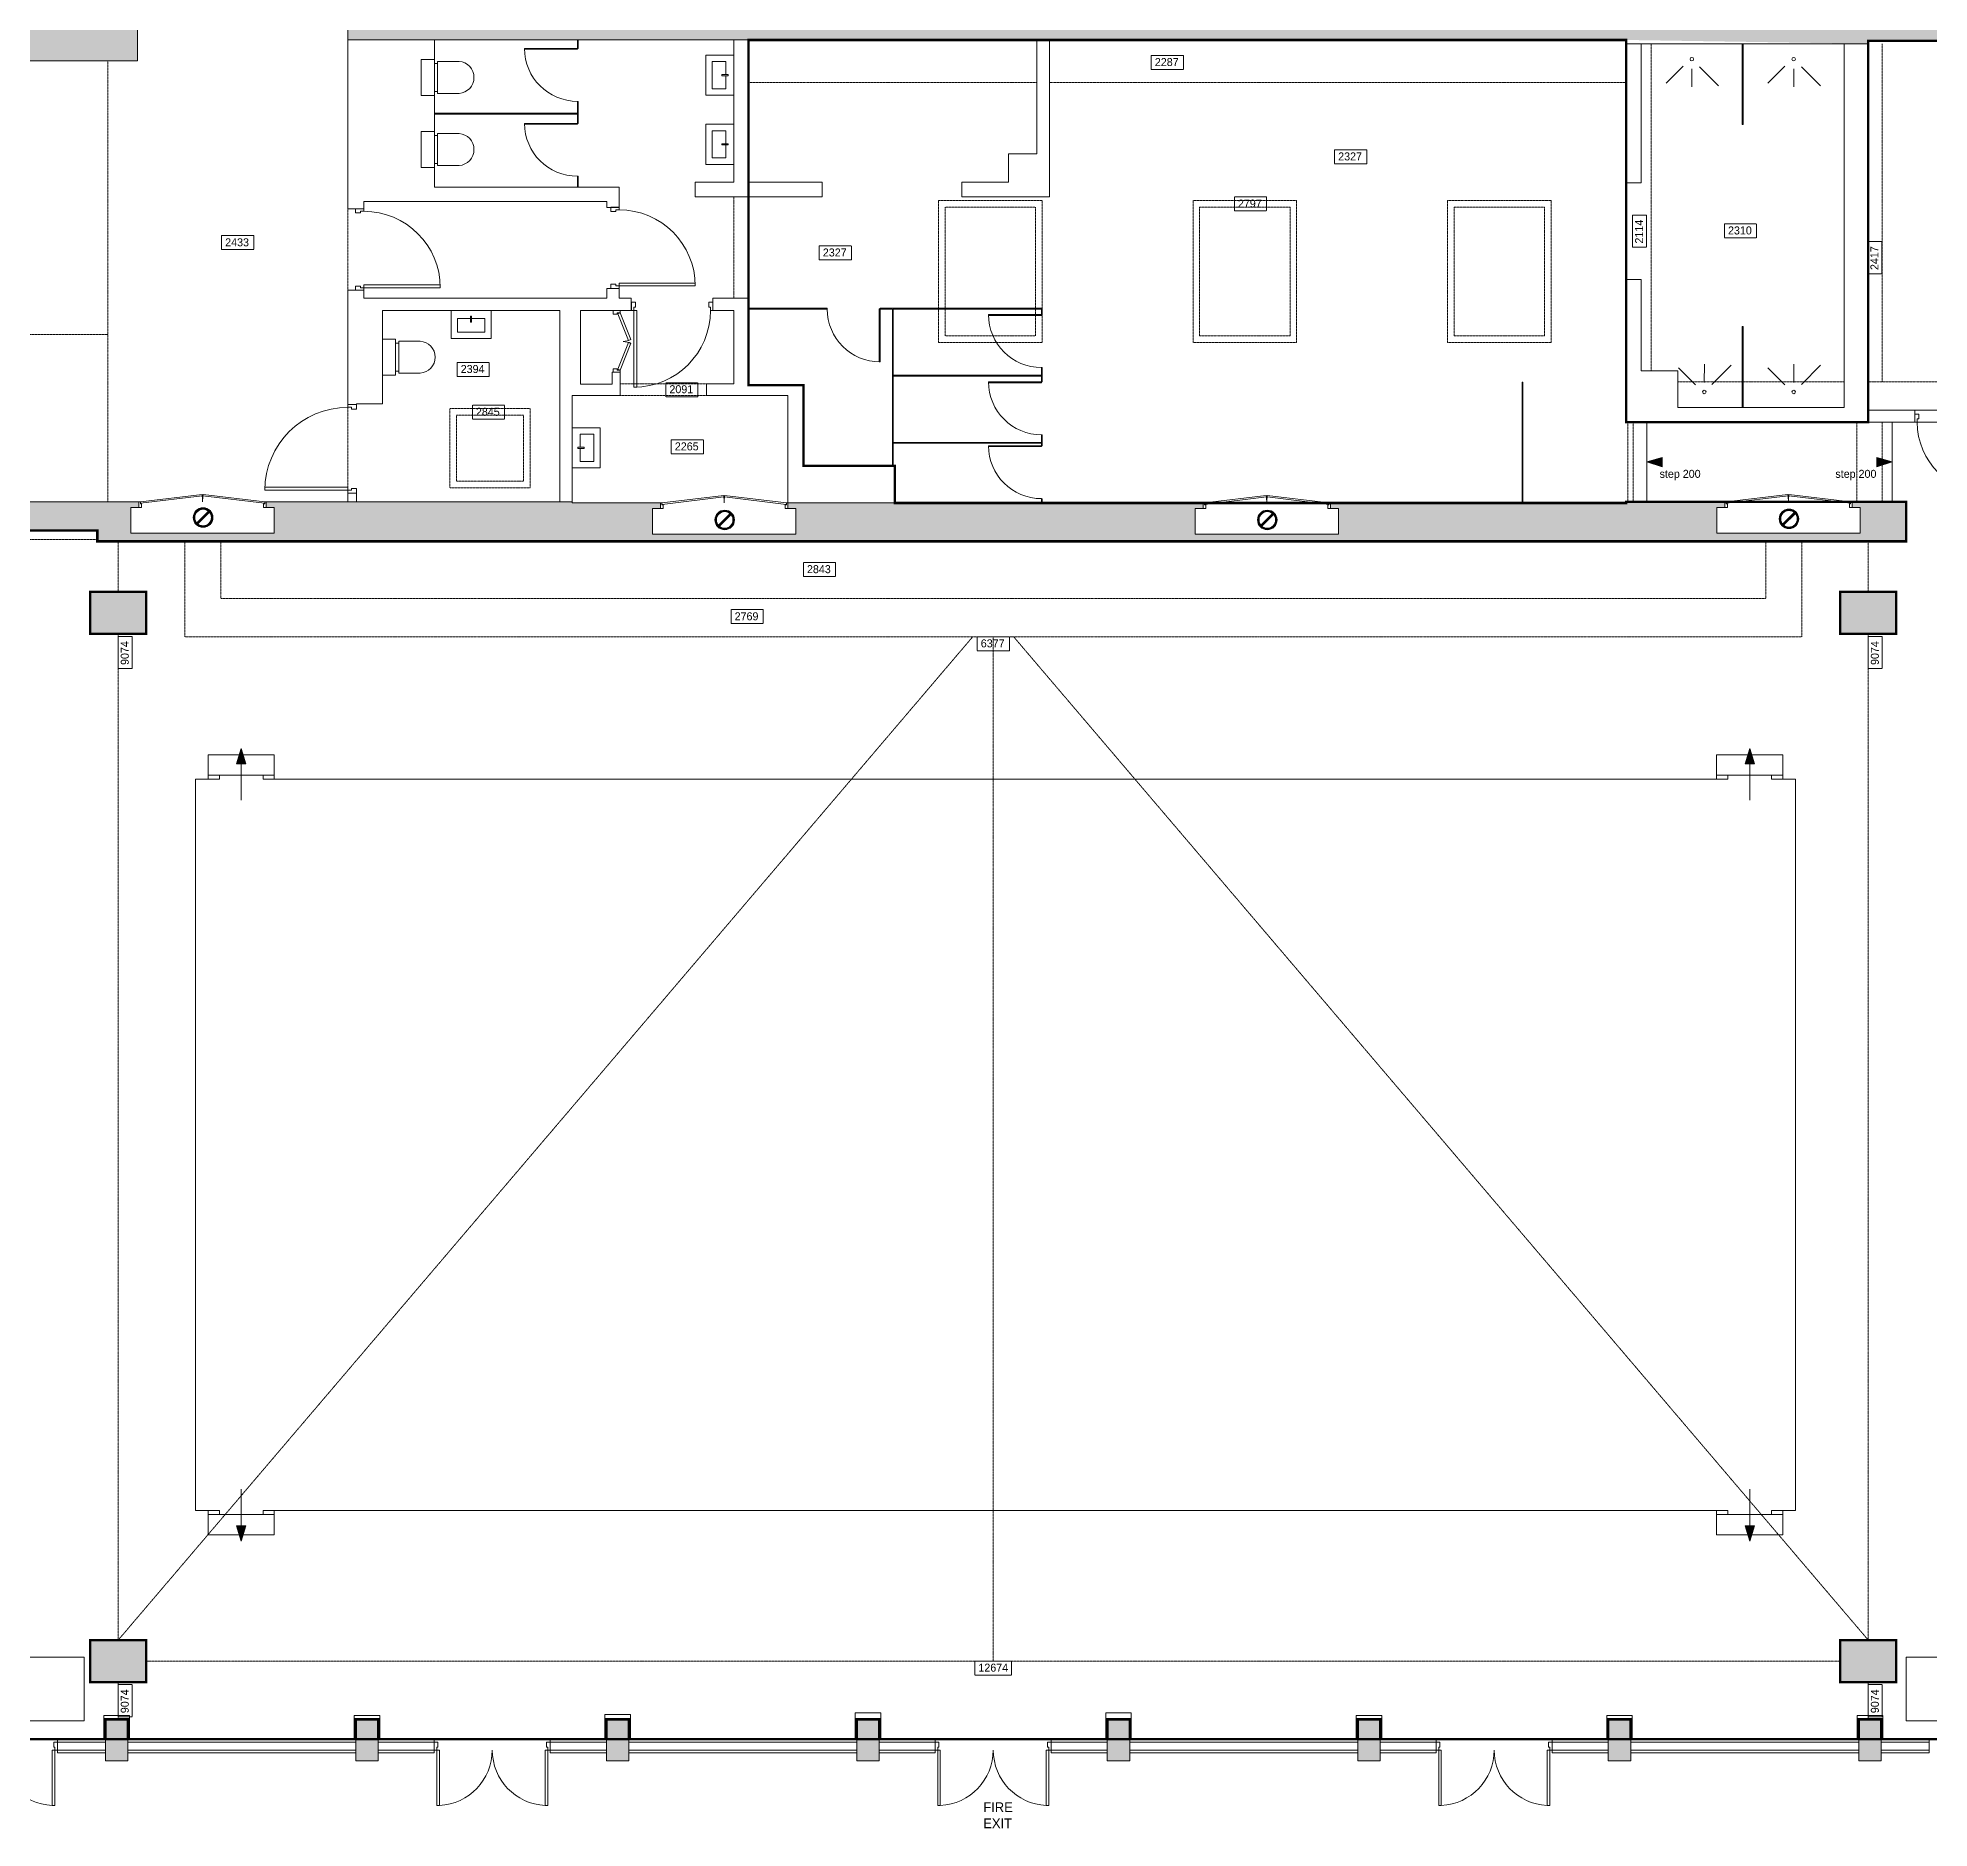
# Model space of a CAD drawing. Header units: millimetres. Extents: x 62976 to 1097852, y -110926 to 167100.
# Drawn here: x 393695 to 417329, y 110025 to 132395 of the extents above; entities that cross this region are included whole.
import ezdxf

# ---------------------------------------------------------------- set-up
doc = ezdxf.new("R2010")
doc.units = ezdxf.units.MM
doc.linetypes.add('HIDDENX2', pattern=[0.75, 0.5, -0.25])
for name, color, linetype, lineweight in [('BLOCKS', 8, 'Continuous', 15), ('Ceiling', 45, 'HIDDENX2', 15), ('GIA', 84, 'Continuous', 15), ('NIA', 30, 'Continuous', 15), ('No access', 10, 'Continuous', 15), ('NOTES', 162, 'Continuous', 15), ('Partitions', 155, 'Continuous', 15), ('Stairs', 8, 'Continuous', 15), ('WALLS', 7, 'Continuous', 15), ('Window', 8, 'Continuous', 15)]:
    doc.layers.add(name, color=color, linetype=linetype, lineweight=lineweight)
doc.layers.add('Whatch', color=7, linetype='Continuous', lineweight=15, true_color=0xa8a8a8)
doc.styles.add('Century Gothic', font='GOTHIC.TTF')

# ---------------------------------------------------------------- blocks, each defined once
blk = doc.blocks.new('door')
at = {"layer": 'BLOCKS'}
for p, q in [((0, 450), (0, -450)), ((0, 450), (34, 450)), ((0, -450), (0, 450)), ((34, -450), (34, 450)), ((-30, -550), (-30, -450)), ((0, -450), (-30, -450)), ((20, -550), (-30, -550)), ((34, -450), (0, -450)), ((0, -491), (0, -450)), ((20, -491), (0, -491)), ((20, -550), (20, -491)), ((880, -491), (900, -491)), ((880, -550), (880, -491)), ((880, -550), (930, -550)), ((900, -491), (900, -450)), ((900, -450), (930, -450)), ((930, -550), (930, -450))]:
    blk.add_line(p, q, dxfattribs=at)
blk.add_arc((0, -450), 900, 0, 90, dxfattribs=at)
blk = doc.blocks.new('DOOR 900')
at = {"layer": 'Whatch'}
blk.add_blockref('door', (-825, 91), dxfattribs=at)
blk = doc.blocks.new('37')
at = {"layer": 'BLOCKS'}
for p, q in [((453252, 8330), (452573, 8248)), ((453254, 8314), (453252, 8330)), ((453260, 8314), (453262, 8330)), ((453262, 8330), (453941, 8248)), ((452573, 8248), (452557, 8248)), ((452557, 8248), (452557, 8185)), ((452557, 8185), (452587, 8185)), ((452573, 8248), (452575, 8232)), ((452573, 8248), (452573, 8227)), ((452573, 8227), (452587, 8227)), ((452575, 8232), (453254, 8314)), ((452587, 8227), (452587, 8185)), ((453939, 8232), (453260, 8314)), ((453928, 8227), (453928, 8185)), ((453941, 8227), (453928, 8227)), ((453957, 8185), (453928, 8185)), ((453941, 8248), (453939, 8232)), ((453941, 8248), (453957, 8248)), ((453941, 8248), (453941, 8227)), ((453957, 8248), (453957, 8185))]:
    blk.add_line(p, q, dxfattribs=at)
for centre, start, end in [((452572, 8247), 0.0439, 6.9213), ((453942, 8247), 173.0787, 179.9561)]:
    blk.add_arc(centre, 685, start, end, dxfattribs=at)
blk = doc.blocks.new('No Access')
h = blk.add_hatch(color=256)
h.paths.add_polyline_path([(-326, 0, 1), (326, 0, 1)])
h.paths.add_polyline_path([(276, 0, -1), (-276, 0, -1)], flags=16)
blk.add_hatch(color=256).paths.add_polyline_path([(212, 177, 0.045357), (177, 212), (-212, -177, 0.045357), (-177, -212)])
for p, q in [((177, 212), (-212, -177)), ((212, 177), (-177, -212))]:
    blk.add_line(p, q)
for radius in [326, 276]:
    blk.add_circle((0, 0), radius)
blk = doc.blocks.new('30')
at = {"layer": 'BLOCKS'}
for p, q in [((525067, 13403), (524855, 13616)), ((525035, 13294), (524809, 13293)), ((524822, 12959), (525060, 13198))]:
    blk.add_line(p, q, dxfattribs=at)
blk.add_circle((525155, 13294), 21.5, dxfattribs=at)
blk = doc.blocks.new('33')
at = {"layer": 'BLOCKS'}
for p, q in [((524987, 33196), (524987, 32535)), ((524997, 33196), (524987, 33196)), ((524997, 33196), (524997, 32535)), ((524987, 32535), (524997, 32535))]:
    blk.add_line(p, q, dxfattribs=at)
blk.add_arc((524997, 32535), 661, 90, 180, dxfattribs=at)
blk = doc.blocks.new('wc')
at = {"layer": 'BLOCKS'}
for p, q in [((36874, 129352), (36874, 129084)), ((37274, 129084), (37274, 129352)), ((37299, 129044), (36849, 129044)), ((36849, 129044), (36849, 128881)), ((36874, 129084), (36899, 129084)), ((36899, 129044), (36899, 129084)), ((36899, 129084), (37249, 129084)), ((37249, 129084), (37249, 129044)), ((37274, 129084), (37249, 129084)), ((37299, 128881), (37299, 129044)), ((36849, 128881), (37299, 128881))]:
    blk.add_line(p, q, dxfattribs=at)
blk.add_arc((37074, 129339), 200, 3.8042, 176.1958, dxfattribs=at)
blk = doc.blocks.new('sink wc')
at = {"layer": 'BLOCKS'}
for p, q in [((36043, 129595), (36543, 129595)), ((36043, 129245), (36043, 129595)), ((36285, 129525), (36285, 129448)), ((36285, 129525), (36300, 129525)), ((36300, 129525), (36300, 129448)), ((36543, 129595), (36543, 129245)), ((36123, 129495), (36285, 129495)), ((36123, 129325), (36123, 129495)), ((36463, 129325), (36123, 129325)), ((36300, 129448), (36285, 129448)), ((36300, 129495), (36463, 129495)), ((36463, 129495), (36463, 129325)), ((36543, 129245), (36043, 129245))]:
    blk.add_line(p, q, dxfattribs=at)
blk = doc.blocks.new('38')
at = {"layer": 'BLOCKS'}
for p, q in [((439336, 11003), (439336, 11048)), ((439336, 11048), (439426, 11048)), ((439336, 11003), (439389, 11003)), ((439389, 11021), (439426, 11021)), ((439389, 11003), (439389, 11021)), ((439397, 11010), (439426, 11021)), ((439397, 11010), (439530, 10675)), ((439426, 11021), (439426, 11048)), ((439559, 10687), (439426, 11021)), ((439397, 10317), (439530, 10651)), ((439559, 10640), (439426, 10305)), ((439559, 10687), (439530, 10675)), ((439559, 10640), (439530, 10651)), ((439336, 10323), (439336, 10278)), ((439336, 10323), (439389, 10323)), ((439336, 10278), (439426, 10278)), ((439389, 10323), (439389, 10305)), ((439389, 10305), (439426, 10305)), ((439397, 10317), (439426, 10305)), ((439426, 10305), (439426, 10278))]:
    blk.add_line(p, q, dxfattribs=at)
for centre, start, end in [((439426, 11021), 275.8933, 291.6498), ((439426, 10305), 68.3502, 84.1067)]:
    blk.add_arc(centre, 360, start, end, dxfattribs=at)
blk = doc.blocks.new('39')
at = {"layer": 'BLOCKS'}
for p, q in [((436161, 11147), (436052, 11147)), ((436052, 11112), (436052, 11147)), ((436099, 11112), (436052, 11112)), ((436099, 11089), (436099, 11112)), ((436161, 11089), (436161, 11147)), ((436161, 11089), (436099, 11089)), ((436052, 10115), (435015, 10115)), ((435015, 10075), (435015, 10115)), ((435015, 10075), (436052, 10075)), ((436052, 10075), (435015, 10075)), ((436052, 10115), (436052, 10075)), ((436099, 10075), (436052, 10075)), ((436052, 10075), (436052, 10041)), ((436161, 10041), (436052, 10041)), ((436099, 10098), (436099, 10075)), ((436161, 10098), (436099, 10098)), ((436161, 10098), (436161, 10041))]:
    blk.add_line(p, q, dxfattribs=at)
blk.add_arc((436052, 10075), 1037, 90, 180, dxfattribs=at)
blk = doc.blocks.new('40')
at = {"layer": 'BLOCKS'}
for p, q in [((455812, -5565), (455857, -5565)), ((455812, -5665), (455812, -5565)), ((455844, -5665), (455812, -5665)), ((455844, -5628), (455857, -5628)), ((455844, -5665), (455844, -5628)), ((455857, -5628), (455857, -5565)), ((457262, -5565), (457216, -5565)), ((457216, -5628), (457216, -5565)), ((457230, -5628), (457216, -5628)), ((457230, -5665), (457230, -5628)), ((457230, -5665), (457262, -5665)), ((457262, -5665), (457262, -5565))]:
    blk.add_line(p, q, dxfattribs=at)
for points in [[(455875, -5665), (455875, -6358), (455844, -6358), (455844, -5665)], [(457198, -5665), (457198, -6358), (457230, -6358), (457230, -5665)]]:
    blk.add_lwpolyline(points, close=True, dxfattribs=at)
for centre, start, end in [((455842, -5664), 272.7442, 359.9561), ((457231, -5664), 180.0439, 267.2558)]:
    blk.add_arc(centre, 694, start, end, dxfattribs=at)

msp = doc.modelspace()

# ---------------------------------------------------------------- hatches: boundary and pattern name
at = {"layer": 'Stairs'}
for points in [[(413994, 127152), (413994, 127036), (413802, 127095)], [(416675, 127152), (416675, 127036), (416868, 127095)], [(396293, 123324), (396177, 123324), (396236, 123516)], [(415029, 123324), (415145, 123324), (415086, 123516)], [(396293, 113804), (396177, 113804), (396236, 113611)], [(415029, 113804), (415145, 113804), (415086, 113611)]]:
    msp.add_hatch(color=256, dxfattribs=at).paths.add_polyline_path(points)
at = {"layer": 'Whatch', "ltscale": 2}
h = msp.add_hatch(color=256, dxfattribs=at)
h.dxf.hatch_style = 1
h.paths.add_polyline_path([(423021, 126462), (422957, 126462), (422957, 132343), (428981, 132343), (428981, 126149), (429311, 126149), (429311, 126344), (429496, 126344), (429496, 126555), (429365, 126555), (429365, 139540), (428815, 139540), (428815, 132892), (422654, 132892), (422654, 132830), (422654, 132343), (422751, 132343), (422751, 126603), (419454, 126603), (419454, 126122), (419454, 120175), (419857, 120175), (419857, 120446), (430290, 120446), (430290, 120696), (427731, 120696), (427731, 123113), (428981, 123113), (428981, 123005), (429311, 123005), (429311, 123113), (431541, 123113), (431541, 120696), (431293, 120696), (431293, 120446), (431791, 120446), (431791, 126555), (430499, 126555), (430499, 126344), (430599, 126344), (430599, 126149), (431541, 126149), (431541, 125234), (430423, 125234), (430423, 125021), (431541, 125021), (431541, 123350), (429311, 123350), (428981, 123350), (427731, 123350), (427731, 125021), (429403, 125021), (429403, 125234), (427515, 125234), (427515, 125201), (427515, 120696), (419704, 120696), (419704, 123007), (419895, 123007), (419895, 123322), (419704, 123322), (419704, 126057), (423021, 126057)])
h.paths.add_polyline_path([(423021, 123322), (422706, 123322), (422706, 123007), (423021, 123007)], flags=17)
h.paths.add_polyline_path([(426147, 123322), (425832, 123322), (425832, 123007), (426147, 123007)], flags=17)
h.paths.add_polyline_path([(416918, 125474), (416218, 125474), (416218, 124949), (416918, 124949)])
h.paths.add_polyline_path([(391823, 126597), (391328, 126597), (391328, 126127), (391823, 126127)])
h.paths.add_polyline_path([(386493, 127553), (389196, 127553), (389814, 128512), (389814, 129112), (389923, 129112), (389923, 129663), (388247, 129663), (388247, 128903), (384713, 128903), (384713, 130503), (384417, 130503), (384379, 130503), (384379, 130262), (383756, 130262), (383756, 129962), (384379, 129962), (384379, 128569), (385144, 128569), (385144, 126437), (382172, 126437), (382172, 127057), (381932, 127057), (381872, 127057), (381872, 126508), (381961, 126508), (381961, 126185), (382615, 126185), (382615, 125960), (386493, 125960)])
h.paths.add_polyline_path([(382279, 129547), (382172, 129547), (382172, 129962), (382755, 129962), (382755, 130262), (381872, 130262), (381872, 128232), (381932, 128232), (382172, 128232), (382172, 129234), (382279, 129234)], flags=17)
h.paths.add_polyline_path([(394942, 132649), (395483, 132649), (395483, 132892), (391882, 132892), (391882, 151080), (398281, 151080), (398281, 151174), (398281, 151630), (384379, 151630), (384379, 151135), (384648, 151135), (384648, 151080), (391291, 151080), (391291, 132107), (394942, 132107)])
h.paths.add_polyline_path([(419993, 132892), (397058, 132892), (397058, 132649), (397569, 132649), (397569, 132368), (398650, 132368), (413542, 132368), (416566, 132321), (416566, 132356), (419610, 132356), (419610, 132343), (419993, 132343)])
h.paths.add_polyline_path([(429365, 151630), (400534, 151630), (400534, 151174), (400534, 151080), (428819, 151080), (428815, 151076), (428815, 141305), (429365, 141305)])
h.paths.add_polyline_path([(384675, 148399), (384417, 148399), (384379, 148399), (384379, 148007), (384417, 148007), (384675, 148007)], flags=17)
h.paths.add_polyline_path([(384675, 145321), (384417, 145321), (384379, 145321), (384379, 144946), (384417, 144946), (384675, 144946)], flags=17)
h.paths.add_polyline_path([(384675, 143574), (384417, 143574), (384379, 143574), (384379, 141689), (384417, 141689), (384675, 141689)], flags=17)
h.paths.add_polyline_path([(384675, 140317), (384417, 140317), (384379, 140317), (384379, 140064), (384409, 140064), (384675, 140064)], flags=17)
h.paths.add_polyline_path([(384675, 139088), (384409, 139088), (384379, 139088), (384379, 135554), (384417, 135554), (384798, 135554), (384798, 135931), (384492, 135931), (384492, 137277), (389796, 137277), (389796, 137597), (389612, 137597), (389612, 137504), (387160, 137504), (387179, 137578), (384675, 137578)], flags=17)
h.paths.add_polyline_path([(389796, 138749), (388743, 138749), (388743, 138863), (387516, 138863), (387432, 138565), (389612, 138565), (389612, 138467), (389796, 138467)], flags=16)
h.paths.add_polyline_path([(384713, 132801), (384417, 132801), (384379, 132801), (384379, 132421), (384417, 132421), (384713, 132421)], flags=17)
h = msp.add_hatch(color=256, dxfattribs=at)
h.dxf.hatch_style = 1
h.paths.add_polyline_path([(417041, 126104), (417041, 126597), (416365, 126597), (416365, 126525), (416465, 126525), (416465, 126205), (414675, 126205), (414675, 126525), (414775, 126525), (414775, 126597), (413542, 126597), (413542, 126583), (409846, 126583), (409846, 126512), (409946, 126512), (409946, 126192), (408156, 126192), (408156, 126512), (408256, 126512), (408256, 126583), (403066, 126583), (403066, 126512), (403166, 126512), (403166, 126192), (401376, 126192), (401376, 126512), (401476, 126512), (401476, 126583), (400373, 126583), (400373, 126597), (396548, 126597), (396548, 126525), (396648, 126525), (396648, 126205), (394858, 126205), (394858, 126525), (394958, 126525), (394958, 126597), (393065, 126597), (393065, 126239), (394438, 126239), (394438, 126104)])
h = msp.add_hatch(color=256, dxfattribs=at)
h.dxf.hatch_style = 1
h.paths.add_polyline_path([(421234, 114347), (420872, 114347), (420872, 114147), (420872, 110762), (421234, 110762)])
h.paths.add_polyline_path([(419854, 111434), (419379, 111434), (419379, 110866), (419854, 110866)])
h.paths.add_polyline_path([(419857, 114134), (419857, 114320), (419379, 114320), (419379, 114134)])
h.paths.add_polyline_path([(416918, 111850), (416918, 112375), (416218, 112375), (416218, 111850)])
h.paths.add_polyline_path([(416449, 110866), (416729, 110866), (416729, 111385), (416449, 111385)])
h.paths.add_polyline_path([(413599, 111385), (413319, 111385), (413319, 110866), (413599, 110866)])
h.paths.add_polyline_path([(410189, 110866), (410469, 110866), (410469, 111385), (410189, 111385)])
h.paths.add_polyline_path([(407339, 111385), (407059, 111385), (407059, 110866), (407339, 110866)])
h.paths.add_polyline_path([(403929, 110866), (404209, 110866), (404209, 111385), (403929, 111385)])
h.paths.add_polyline_path([(400799, 110866), (401079, 110866), (401079, 111385), (400799, 111385)])
h.paths.add_polyline_path([(397949, 111385), (397669, 111385), (397669, 110866), (397949, 110866)])
h.paths.add_polyline_path([(394539, 110866), (394819, 110866), (394819, 111385), (394539, 111385)])
h.paths.add_polyline_path([(395049, 112375), (394349, 112375), (394349, 111850), (395049, 111850)])
h.paths.add_polyline_path([(391889, 110866), (391889, 111402), (391363, 111402), (391363, 110866)])
h.paths.add_polyline_path([(391363, 112646), (391889, 112646), (391889, 112832), (391823, 112832), (391823, 114164), (391333, 114164), (391333, 113989), (391363, 113989)])
h.paths.add_polyline_path([(388644, 113652), (388644, 114020), (388305, 114020), (388305, 113652)])
h.paths.add_polyline_path([(385486, 114164), (385146, 114164), (385146, 113652), (385486, 113652)])
h.paths.add_polyline_path([(381993, 114031), (381993, 113652), (382356, 113652), (382356, 113727), (382450, 113916), (382450, 114031)])
h.paths.add_polyline_path([(391823, 117215), (391678, 117215), (391333, 117215), (391333, 116993), (391333, 115360), (391823, 115360)])
h.paths.add_polyline_path([(391328, 120292), (388658, 120292), (388658, 123411), (388374, 123411), (388374, 123151), (388425, 123151), (388425, 116993), (388658, 116993), (388658, 119676), (391823, 119676), (391823, 120355), (391328, 120355)])
h.paths.add_polyline_path([(382368, 117154), (381993, 117154), (381993, 116821), (382368, 116821)])
h.paths.add_polyline_path([(382368, 119944), (382368, 120277), (381993, 120277), (381993, 119944)])
h.paths.add_polyline_path([(386493, 123067), (386493, 123151), (387298, 123151), (387298, 123411), (386493, 123411), (386493, 123653), (382615, 123653), (382615, 123441), (381951, 123441), (381951, 123067)])
h.paths.add_polyline_path([(391823, 123011), (391823, 123471), (391328, 123471), (391328, 123011)])
h.paths.add_polyline_path([(395049, 124949), (395049, 125474), (394349, 125474), (394349, 124949)])
h.paths.add_polyline_path([(420872, 117268), (420872, 117083), (421234, 117083), (421234, 119289), (422321, 119289), (428232, 119289), (428232, 116015), (428232, 115113), (428594, 115113), (428594, 119651), (420872, 119651)])
h.paths.add_polyline_path([(419379, 117345), (419379, 117159), (419857, 117159), (419857, 117345)])

# ---------------------------------------------------------------- linework, layer by layer
at = {"layer": 'BLOCKS', "ltscale": 2}
for p, q in [((395823, 123131), (395823, 123437)), ((395823, 123437), (396649, 123437)), ((396649, 123437), (396649, 123131)), ((415499, 123437), (414673, 123437)), ((414673, 123437), (414673, 123131)), ((415499, 123131), (415499, 123437)), ((395823, 123181), (396649, 123181)), ((395963, 123131), (395963, 123181)), ((396509, 123131), (396509, 123181)), ((415499, 123181), (414673, 123181)), ((414813, 123131), (414813, 123181)), ((415359, 123131), (415359, 123181)), ((395663, 123131), (395963, 123131)), ((395663, 113996), (395663, 123131)), ((396509, 123131), (414813, 123131)), ((415359, 123131), (415659, 123131)), ((415659, 113996), (415659, 123131)), ((395663, 113996), (395963, 113996)), ((395823, 113996), (395823, 113690)), ((395823, 113946), (396649, 113946)), ((395963, 113996), (395963, 113946)), ((396509, 113996), (414813, 113996)), ((396509, 113996), (396509, 113946)), ((396649, 113690), (396649, 113996)), ((414673, 113690), (414673, 113996)), ((415499, 113946), (414673, 113946)), ((414813, 113996), (414813, 113946)), ((415359, 113996), (415659, 113996)), ((415359, 113996), (415359, 113946)), ((415499, 113996), (415499, 113690)), ((395823, 113690), (396649, 113690)), ((415499, 113690), (414673, 113690)), ((392202, 112163), (394273, 112163)), ((394273, 111366), (394273, 112163)), ((417042, 111366), (417042, 112163)), ((417042, 112163), (419113, 112163)), ((392202, 111366), (394273, 111366)), ((394839, 111435), (394519, 111435)), ((394519, 111435), (394519, 111136)), ((394839, 111435), (394839, 111136)), ((397969, 111435), (397649, 111435)), ((397649, 111435), (397649, 111136)), ((397969, 111435), (397969, 111136)), ((401099, 111445), (400779, 111445)), ((400779, 111445), (400779, 111136)), ((401099, 111445), (401099, 111136)), ((404229, 111465), (403909, 111465)), ((403909, 111465), (403909, 111136)), ((404229, 111465), (404229, 111136)), ((407359, 111465), (407039, 111465)), ((407039, 111465), (407039, 111136)), ((407359, 111465), (407359, 111136)), ((410489, 111435), (410169, 111435)), ((410169, 111435), (410169, 111136)), ((410489, 111435), (410489, 111136)), ((413619, 111435), (413299, 111435)), ((413299, 111435), (413299, 111136)), ((413619, 111435), (413619, 111136)), ((416749, 111435), (416429, 111435)), ((416429, 111435), (416429, 111136)), ((416749, 111435), (416749, 111136)), ((417042, 111366), (419113, 111366))]:
    msp.add_line(p, q, dxfattribs=at)
at = {"layer": 'Ceiling', "ltscale": 2}
for p, q in [((413857, 132321), (413857, 128233)), ((416740, 128098), (416740, 132321)), ((394569, 132107), (394569, 126597)), ((402575, 131838), (406178, 131838)), ((406338, 131838), (413542, 131838)), ((413542, 130583), (413542, 129377)), ((397569, 130259), (397569, 129240)), ((402391, 130407), (402391, 129143)), ((402575, 129143), (402575, 130407)), ((406244, 130363), (404949, 130363)), ((404949, 128590), (404949, 130363)), ((406161, 130280), (405032, 130280)), ((405032, 128673), (405032, 130280)), ((406161, 128673), (406161, 130280)), ((406244, 128590), (406244, 130363)), ((409425, 130363), (408130, 130363)), ((408130, 128590), (408130, 130363)), ((409342, 130280), (408213, 130280)), ((408213, 128673), (408213, 130280)), ((409342, 128673), (409342, 130280)), ((409425, 128590), (409425, 130363)), ((412607, 130363), (411312, 130363)), ((411312, 128590), (411312, 130363)), ((412524, 130280), (411395, 130280)), ((411395, 128673), (411395, 130280)), ((412524, 128673), (412524, 130280)), ((412607, 128590), (412607, 130363)), ((391385, 128687), (394569, 128687)), ((406244, 128590), (404949, 128590)), ((406161, 128673), (405032, 128673)), ((409425, 128590), (408130, 128590)), ((409342, 128673), (408213, 128673)), ((412607, 128590), (411312, 128590)), ((412524, 128673), (411395, 128673)), ((414994, 128098), (414190, 128098)), ((416267, 128098), (415004, 128098)), ((419610, 128098), (416566, 128098)), ((402049, 128073), (400973, 128073)), ((402049, 127924), (400973, 127924)), ((397569, 127778), (397569, 126781)), ((398844, 127764), (398844, 126772)), ((398844, 127764), (399846, 127764)), ((398927, 127681), (398927, 126855)), ((398927, 127681), (399763, 127681)), ((399763, 127681), (399763, 126855)), ((399846, 127764), (399846, 126772)), ((413562, 127593), (413562, 126597)), ((413632, 127593), (413632, 126597)), ((416425, 126597), (416425, 127593)), ((416740, 126597), (416740, 127593)), ((398844, 126772), (399846, 126772)), ((398927, 126855), (399763, 126855)), ((391823, 126127), (394438, 126127)), ((394699, 126104), (394699, 125474)), ((395532, 126104), (395532, 124911)), ((395982, 126104), (395982, 125391)), ((415287, 126104), (415287, 125391)), ((415737, 126104), (415737, 124911)), ((416568, 125474), (416568, 126104)), ((415287, 125391), (395982, 125391)), ((394699, 124949), (394699, 112375)), ((405377, 124911), (394699, 112375)), ((415737, 124911), (395532, 124911)), ((405633, 112113), (405633, 124911)), ((405889, 124911), (416568, 112375)), ((416568, 112375), (416568, 124949)), ((395049, 112113), (416218, 112113)), ((394699, 111850), (394699, 111385)), ((416568, 111385), (416568, 111850))]:
    msp.add_line(p, q, dxfattribs=at)
at = {"layer": 'Ceiling'}
for points in [[(407609, 132175), (408010, 132175), (408010, 132000), (407609, 132000)], [(409899, 130995), (410301, 130995), (410301, 130821), (409899, 130821)], [(408647, 130406), (409049, 130406), (409049, 130232), (408647, 130232)], [(413622, 129780), (413622, 130181), (413796, 130181), (413796, 129780)], [(414771, 130070), (415172, 130070), (415172, 129895), (414771, 129895)], [(395992, 129923), (396393, 129923), (396393, 129748), (395992, 129748)], [(403460, 129795), (403862, 129795), (403862, 129621), (403460, 129621)], [(416563, 129448), (416563, 129850), (416738, 129850), (416738, 129448)], [(398935, 128339), (399336, 128339), (399336, 128165), (398935, 128165)], [(401542, 128086), (401944, 128086), (401944, 127911), (401542, 127911)], [(399125, 127805), (399527, 127805), (399527, 127630), (399125, 127630)], [(401611, 127372), (402012, 127372), (402012, 127197), (401611, 127197)], [(403261, 125838), (403663, 125838), (403663, 125663), (403261, 125663)], [(402358, 125250), (402760, 125250), (402760, 125075), (402358, 125075)], [(394699, 124515), (394699, 124916), (394874, 124916), (394874, 124515)], [(405434, 124911), (405835, 124911), (405835, 124737), (405434, 124737)], [(416568, 124515), (416568, 124916), (416743, 124916), (416743, 124515)], [(405404, 112113), (405863, 112113), (405863, 111938), (405404, 111938)], [(394699, 111417), (394699, 111819), (394874, 111819), (394874, 111417)], [(416568, 111417), (416568, 111819), (416743, 111819), (416743, 111417)]]:
    msp.add_lwpolyline(points, close=True, dxfattribs=at)
at = {"layer": 'GIA', "ltscale": 2, "const_width": 30}
msp.add_lwpolyline([(419574, 111136), (391664, 111136), (391664, 114164), (382450, 114164), (382450, 123441), (380060, 123441), (380060, 126208), (381961, 126208), (381961, 126185), (382172, 126185), (382172, 129962), (384713, 129962), (384713, 135931)], dxfattribs=at)
at = {"layer": 'NIA', "ltscale": 2, "const_width": 30}
for points in [[(393065, 126239), (394438, 126239), (394438, 126104), (417041, 126104), (417041, 126597), (413542, 126597), (413542, 126583), (404404, 126583), (404404, 127048), (403264, 127048), (403264, 128056), (402575, 128056), (402575, 132368), (413542, 132368), (413542, 127593), (416566, 127593), (416566, 132356), (418368, 132356)], [(419379, 111136), (416729, 111136), (416729, 111385), (416449, 111385), (416449, 111136), (413599, 111136), (413599, 111385), (413319, 111385), (413319, 111136), (410469, 111136), (410469, 111385), (410189, 111385), (410189, 111136), (407339, 111136), (407339, 111385), (407059, 111385), (407059, 111136), (404209, 111136), (404209, 111385), (403929, 111385), (403929, 111136), (401079, 111136), (401079, 111385), (400799, 111385), (400799, 111136), (397949, 111136), (397949, 111385), (397669, 111385), (397669, 111136), (394819, 111136), (394819, 111385), (394539, 111385), (394539, 111136), (391889, 111136)]]:
    msp.add_lwpolyline(points, dxfattribs=at)
for points in [[(394349, 125474), (395049, 125474), (395049, 124949), (394349, 124949)], [(416218, 125474), (416918, 125474), (416918, 124949), (416218, 124949)], [(394349, 112375), (395049, 112375), (395049, 111850), (394349, 111850)], [(416218, 112375), (416918, 112375), (416918, 111850), (416218, 111850)]]:
    msp.add_lwpolyline(points, close=True, dxfattribs=at)
at = {"layer": 'Partitions', "ltscale": 2}
for p, q in [((397569, 132368), (397569, 130259)), ((398650, 130527), (398650, 132368)), ((400438, 132262), (400438, 132368)), ((400448, 132262), (400448, 132368)), ((402391, 130593), (402391, 132368)), ((402575, 132368), (402575, 130593)), ((406178, 130946), (406178, 132368)), ((406338, 130407), (406338, 132368)), ((400438, 132262), (400448, 132262)), ((413542, 130583), (413542, 132321)), ((413732, 130583), (413732, 132321)), ((414994, 132321), (414994, 131311)), ((415004, 132321), (415004, 131311)), ((416267, 132321), (416267, 127776)), ((416566, 127743), (416566, 132321)), ((398650, 131453), (400438, 131453)), ((398650, 131443), (400438, 131443)), ((400438, 131453), (400438, 131601)), ((400438, 131601), (400448, 131601)), ((400438, 131326), (400438, 131443)), ((400448, 131326), (400448, 131601)), ((400438, 131326), (400448, 131326)), ((414994, 131311), (415004, 131311)), ((405825, 130593), (405825, 130946)), ((405825, 130946), (406178, 130946)), ((398650, 130527), (400960, 130527)), ((400438, 130527), (400438, 130665)), ((400438, 130665), (400448, 130665)), ((400448, 130527), (400448, 130665)), ((400960, 130527), (400960, 130276)), ((401908, 130593), (402391, 130593)), ((401908, 130407), (401908, 130593)), ((402575, 130593), (403494, 130593)), ((403494, 130407), (403494, 130593)), ((405240, 130407), (405240, 130593)), ((405240, 130593), (405825, 130593)), ((413542, 130583), (413732, 130583)), ((397569, 130259), (397769, 130259)), ((397769, 130348), (397769, 130259)), ((400803, 130348), (397769, 130348)), ((400803, 130348), (400803, 130276)), ((400960, 130276), (400803, 130276)), ((403494, 130407), (401908, 130407)), ((406338, 130407), (405240, 130407)), ((413542, 127593), (413542, 129377)), ((413542, 129377), (413732, 129377)), ((413732, 129377), (413732, 128233)), ((397569, 129240), (397569, 127813)), ((397569, 129240), (397769, 129240)), ((397769, 129240), (397769, 129143)), ((400803, 129143), (397769, 129143)), ((400803, 129262), (400803, 129143)), ((400960, 129262), (400803, 129262)), ((400960, 129262), (400960, 129143)), ((401111, 129143), (400960, 129143)), ((401111, 129143), (401111, 128986)), ((402575, 129143), (402131, 129143)), ((402131, 129143), (402131, 128986)), ((402575, 128056), (402575, 129143)), ((400216, 128986), (398002, 128986)), ((398002, 128986), (398002, 127823)), ((400216, 128986), (400216, 126597)), ((400477, 128986), (400477, 128067)), ((401111, 128986), (400477, 128986)), ((402391, 128986), (402131, 128986)), ((402391, 128986), (402391, 128073)), ((403559, 129016), (402575, 129016)), ((403559, 129006), (402575, 129006)), ((403559, 129006), (403559, 129016)), ((406246, 129016), (404220, 129016)), ((404220, 129006), (404220, 129016)), ((404373, 129006), (404220, 129006)), ((404373, 129006), (404373, 127048)), ((404383, 129006), (404383, 128178)), ((406236, 129006), (404383, 129006)), ((406236, 129006), (406236, 128936)), ((406236, 128936), (406246, 128936)), ((406246, 129016), (406246, 128936)), ((414994, 128786), (414994, 127776)), ((414994, 128786), (415004, 128786)), ((415004, 128786), (415004, 127776)), ((400871, 128216), (400871, 128067)), ((400973, 128216), (400871, 128216)), ((400973, 128216), (400973, 127924)), ((406236, 128178), (404383, 128178)), ((404383, 128168), (404383, 127340)), ((406236, 128168), (404383, 128168)), ((406236, 128275), (406236, 128178)), ((406236, 128275), (406246, 128275)), ((406236, 128168), (406236, 128095)), ((406246, 128275), (406246, 128095)), ((413732, 128233), (414190, 128233)), ((414190, 128233), (414190, 127776)), ((400973, 127924), (400373, 127924)), ((400373, 127924), (400373, 126597)), ((400477, 128067), (400871, 128067)), ((402391, 128073), (402049, 128073)), ((402049, 128073), (402049, 127924)), ((402049, 127924), (403066, 127924)), ((402575, 128056), (403264, 128056)), ((403066, 127924), (403066, 126583)), ((403264, 128056), (403264, 127048)), ((406236, 128095), (406246, 128095)), ((412253, 128092), (412243, 128092)), ((412243, 128092), (412243, 126583)), ((412253, 126583), (412253, 128092)), ((397569, 127813), (397678, 127813)), ((398002, 127823), (397678, 127823)), ((397678, 127823), (397678, 127813)), ((414190, 127776), (416267, 127776)), ((417149, 127743), (416566, 127743)), ((417149, 127593), (417149, 127743)), ((406236, 127434), (406236, 127340)), ((406236, 127434), (406246, 127434)), ((406246, 127434), (406246, 127297)), ((417149, 127593), (413542, 127593)), ((406236, 127340), (404383, 127340)), ((404383, 127330), (404383, 127048)), ((406236, 127330), (404383, 127330)), ((406236, 127330), (406236, 127297)), ((406236, 127297), (406246, 127297)), ((403264, 127048), (404404, 127048)), ((404404, 126583), (404404, 127048)), ((397569, 126707), (397569, 126597)), ((397569, 126707), (397678, 126707)), ((397678, 126707), (397678, 126597)), ((406236, 126636), (406236, 126583)), ((406236, 126636), (406246, 126636)), ((406246, 126636), (406246, 126583))]:
    msp.add_line(p, q, dxfattribs=at)
at = {"layer": 'Stairs', "ltscale": 2}
for p, q in [((417149, 127743), (418100, 127743)), ((413802, 127593), (413802, 126597)), ((416868, 127593), (416868, 126597)), ((417179, 127593), (418036, 127593))]:
    msp.add_line(p, q, dxfattribs=at)
at = {"layer": 'Stairs'}
for p, q in [((413994, 127152), (413802, 127095)), ((413994, 127152), (413994, 127036)), ((416675, 127152), (416675, 127036)), ((416675, 127152), (416868, 127095)), ((413994, 127036), (413802, 127095)), ((416675, 127036), (416868, 127095)), ((396177, 123324), (396236, 123516)), ((396293, 123324), (396236, 123516)), ((415029, 123324), (415086, 123516)), ((415145, 123324), (415086, 123516)), ((396293, 123324), (396177, 123324)), ((396235, 122869), (396235, 123324)), ((415029, 123324), (415145, 123324)), ((415087, 122869), (415087, 123324)), ((396235, 114259), (396235, 113804)), ((415087, 114259), (415087, 113804)), ((396293, 113804), (396177, 113804)), ((396177, 113804), (396236, 113611)), ((396293, 113804), (396236, 113611)), ((415029, 113804), (415145, 113804)), ((415029, 113804), (415086, 113611)), ((415145, 113804), (415086, 113611))]:
    msp.add_line(p, q, dxfattribs=at)
at = {"layer": 'WALLS', "ltscale": 2}
for p, q in [((394942, 132649), (394942, 132107)), ((397569, 132649), (397569, 132368)), ((413542, 132368), (398650, 132368)), ((413542, 132368), (413542, 132321)), ((419610, 132356), (416566, 132356)), ((416566, 132356), (416566, 132321)), ((413542, 132321), (416566, 132321)), ((394942, 132107), (391291, 132107)), ((393065, 126597), (394958, 126597)), ((396548, 126597), (400373, 126597)), ((400373, 126597), (400373, 126583)), ((401476, 126583), (400373, 126583)), ((408256, 126583), (403066, 126583)), ((413542, 126583), (409846, 126583)), ((414775, 126597), (413542, 126597)), ((413542, 126583), (413542, 126597)), ((417041, 126597), (416365, 126597)), ((417041, 126104), (417041, 126597)), ((393065, 126239), (394438, 126239)), ((394438, 126239), (394438, 126104)), ((394438, 126104), (417041, 126104)), ((394349, 125474), (395049, 125474)), ((394349, 125474), (394349, 124949)), ((395049, 125474), (395049, 124949)), ((416218, 125474), (416918, 125474)), ((416218, 125474), (416218, 124949)), ((416918, 124949), (416918, 125474)), ((395049, 124949), (394349, 124949)), ((416218, 124949), (416918, 124949)), ((394349, 111850), (394349, 112375)), ((395049, 112375), (394349, 112375)), ((395049, 111850), (395049, 112375)), ((416218, 112375), (416918, 112375)), ((416218, 112375), (416218, 111850)), ((416918, 112375), (416918, 111850)), ((395049, 111850), (394349, 111850)), ((416218, 111850), (416918, 111850)), ((394819, 111385), (394539, 111385)), ((394539, 111385), (394539, 110866)), ((394819, 111385), (394819, 110866)), ((397949, 111385), (397669, 111385)), ((397669, 111385), (397669, 110866)), ((397949, 111385), (397949, 110866)), ((401079, 111385), (400799, 111385)), ((400799, 111385), (400799, 110866)), ((401079, 111385), (401079, 110866)), ((404209, 111385), (403929, 111385)), ((403929, 111385), (403929, 110866)), ((404209, 111385), (404209, 110866)), ((407339, 111385), (407059, 111385)), ((407059, 111385), (407059, 110866)), ((407339, 111385), (407339, 110866)), ((410469, 111385), (410189, 111385)), ((410189, 111385), (410189, 110866)), ((410469, 111385), (410469, 110866)), ((413599, 111385), (413319, 111385)), ((413319, 111385), (413319, 110866)), ((413599, 111385), (413599, 110866)), ((416729, 111385), (416449, 111385)), ((416449, 111385), (416449, 110866)), ((416729, 111385), (416729, 110866))]:
    msp.add_line(p, q, dxfattribs=at)
at = {"layer": 'Whatch', "ltscale": 2}
for p, q in [((398650, 132368), (397569, 132368)), ((394958, 126525), (394858, 126525)), ((394858, 126525), (394858, 126205)), ((394958, 126597), (394958, 126525)), ((396548, 126597), (396548, 126525)), ((396548, 126525), (396648, 126525)), ((396648, 126525), (396648, 126205)), ((401476, 126512), (401376, 126512)), ((401376, 126512), (401376, 126192)), ((401476, 126583), (401476, 126512)), ((403066, 126583), (403066, 126512)), ((403066, 126512), (403166, 126512)), ((403166, 126512), (403166, 126192)), ((408256, 126512), (408156, 126512)), ((408156, 126512), (408156, 126192)), ((408256, 126583), (408256, 126512)), ((409846, 126583), (409846, 126512)), ((409846, 126512), (409946, 126512)), ((409946, 126512), (409946, 126192)), ((414775, 126525), (414675, 126525)), ((414675, 126525), (414675, 126205)), ((414775, 126597), (414775, 126525)), ((416365, 126597), (416365, 126525)), ((416365, 126525), (416465, 126525)), ((416465, 126525), (416465, 126205)), ((394858, 126205), (396648, 126205)), ((401376, 126192), (403166, 126192)), ((408156, 126192), (409946, 126192)), ((414675, 126205), (416465, 126205)), ((393939, 111001), (394539, 111001)), ((393939, 110966), (394539, 110966)), ((394539, 110866), (394819, 110866)), ((394819, 111001), (397669, 111001)), ((394819, 110966), (397669, 110966)), ((397669, 110866), (397949, 110866)), ((397949, 111001), (398649, 111001)), ((397949, 110966), (398649, 110966)), ((400099, 111001), (400799, 111001)), ((400099, 110966), (400799, 110966)), ((400799, 110866), (401079, 110866)), ((401079, 111001), (403929, 111001)), ((401079, 110966), (403929, 110966)), ((403929, 110866), (404209, 110866)), ((404209, 111001), (404909, 111001)), ((404209, 110966), (404909, 110966)), ((406359, 111001), (407059, 111001)), ((406359, 110966), (407059, 110966)), ((407059, 110866), (407339, 110866)), ((407339, 111001), (410189, 111001)), ((407339, 110966), (410189, 110966)), ((410189, 110866), (410469, 110866)), ((410469, 111001), (411169, 111001)), ((410469, 110966), (411169, 110966)), ((412619, 111001), (413319, 111001)), ((412619, 110966), (413319, 110966)), ((413319, 110866), (413599, 110866)), ((413599, 111001), (416449, 111001)), ((413599, 110966), (416449, 110966)), ((416449, 110866), (416729, 110866)), ((416729, 111001), (417329, 111001)), ((416729, 110966), (417329, 110966))]:
    msp.add_line(p, q, dxfattribs=at)
at = {"layer": 'Window', "ltscale": 2}
for p, q in [((393939, 111136), (394539, 111136)), ((393939, 111136), (393939, 110966)), ((393939, 111101), (394539, 111101)), ((394819, 111136), (397669, 111136)), ((394819, 111101), (397669, 111101)), ((397949, 111136), (398649, 111136)), ((397949, 111101), (398649, 111101)), ((398649, 111136), (398649, 110966)), ((400099, 111136), (400799, 111136)), ((400099, 111136), (400099, 110966)), ((400099, 111101), (400799, 111101)), ((401079, 111136), (403929, 111136)), ((401079, 111101), (403929, 111101)), ((404209, 111136), (404909, 111136)), ((404209, 111101), (404909, 111101)), ((404909, 111136), (404909, 110966)), ((406359, 111136), (407059, 111136)), ((406359, 111136), (406359, 110966)), ((406359, 111101), (407059, 111101)), ((407339, 111136), (410189, 111136)), ((407339, 111101), (410189, 111101)), ((410469, 111136), (411169, 111136)), ((410469, 111101), (411169, 111101)), ((411169, 111136), (411169, 110966)), ((412619, 111136), (413319, 111136)), ((412619, 111136), (412619, 110966)), ((412619, 111101), (413319, 111101)), ((413599, 111136), (416449, 111136)), ((413599, 111101), (416449, 111101)), ((416729, 111136), (417329, 111136)), ((416729, 111101), (417329, 111101)), ((417329, 111136), (417329, 110966))]:
    msp.add_line(p, q, dxfattribs=at)

# ---------------------------------------------------------------- block references
at = {"layer": 'BLOCKS'}
for name, p, rotation in [('wc', (269606, 168974), 270), ('sink wc', (272796, 168220), 270), ('30', (427657, -393027), 90), ('30', (428930, -393027), 90), ('wc', (269606, 168073), 270), ('sink wc', (272796, 167357), 270), ('wc', (269121, 165479), 270)]:
    msp.add_blockref(name, p, dxfattribs=dict(at, rotation=rotation))
for p, xscale, yscale, zscale, rotation in [((398150, 130148), -1.061458333333302, 1.061458333333302, 1.061458333333302, 270), ((401339, 130166), -1.056249999999986, 1.056249999999986, 1.056249999999986, 270), ((402020, 128605), -1.0625, 1.0625, 1.0625, 180), ((417253, 127238), 0.990625, 0.990625, 0.990625, 180)]:
    msp.add_blockref('DOOR 900', p, dxfattribs=dict(at, xscale=xscale, yscale=yscale, zscale=zscale, rotation=rotation))
msp.add_blockref('sink wc', (362816, -608), dxfattribs=at)
at = {"layer": 'BLOCKS', "xscale": -1, "rotation": 90}
for name, p in [('30', (427813, 653125)), ('30', (428930, 653125)), ('sink wc', (529968, 163564))]:
    msp.add_blockref(name, p, dxfattribs=at)
at = {"layer": 'No access', "xscale": 0.375, "yscale": 0.375, "zscale": 0.375}
for p in [(395760, 126401), (402278, 126371), (409058, 126371), (415577, 126385)]:
    msp.add_blockref('No Access', p, dxfattribs=at)
at = {"layer": 'WALLS', "rotation": 90.00000000000001}
for p in [(432973, -392735), (432973, -393671), (438771, -396061), (438771, -396901), (438771, -397699)]:
    msp.add_blockref('33', p, dxfattribs=at)
at = {"layer": 'WALLS'}
for name, p in [('38', (-38453, 117938)), ('39', (-38483, 116666)), ('40', (-63323, 116666)), ('40', (-57163, 116666)), ('40', (-50903, 116666)), ('40', (-44643, 116666))]:
    msp.add_blockref(name, p, dxfattribs=at)
at = {"layer": 'WALLS', "xscale": -1, "rotation": 180}
msp.add_blockref('33', (-120777, 161542), dxfattribs=at)
at = {"layer": 'WALLS', "xscale": 1.136120042872454, "yscale": 1.136120042872454, "zscale": 1.136120042872454}
for p in [(-119201, 117227), (-99384, 117227), (-112683, 117213), (-105903, 117213)]:
    msp.add_blockref('37', p, dxfattribs=at)

# ---------------------------------------------------------------- texts
at = {"layer": 'Ceiling', "char_height": 100, "width": 730.14, "attachment_point": 1, "style": 'Century Gothic'}
for s, insert in [('2287', (407653, 132142)), ('2327', (409944, 130963)), ('2797', (408691, 130374)), ('2310', (414815, 130038)), ('2433', (396036, 129890)), ('2327', (403504, 129763)), ('2394', (398979, 128307)), ('2091', (401587, 128054)), ('2845', (399169, 127772)), ('2265', (401655, 127340)), ('2843', (403306, 125806)), ('2769', (402402, 125217)), ('6377', (405478, 124879)), ('12674', (405448, 112081))]:
    msp.add_mtext(s, dxfattribs=dict(at, insert=insert))
at = {"layer": 'Ceiling', "char_height": 100, "width": 730.14, "attachment_point": 1, "rotation": 90, "style": 'Century Gothic'}
for s, insert in [('2114', (413654, 129824)), ('2417', (416595, 129493)), ('9074', (394731, 124559)), ('9074', (416600, 124559)), ('9074', (394731, 111462)), ('9074', (416600, 111462))]:
    msp.add_mtext(s, dxfattribs=dict(at, insert=insert))
at = {"layer": 'NOTES', "insert": (405509, 110348), "char_height": 121, "width": 1820, "attachment_point": 1, "style": 'Century Gothic'}
msp.add_mtext('{\\fCentury Gothic|b0|i0|c0|p34;FIRE\\PEXIT}', dxfattribs=at)
at = {"layer": 'Stairs', "char_height": 100, "width": 1430, "attachment_point": 1, "style": 'Century Gothic'}
for insert in [(413960, 126997), (416157, 126997)]:
    msp.add_mtext('step 200', dxfattribs=dict(at, insert=insert))

doc.saveas('drawing.dxf')
